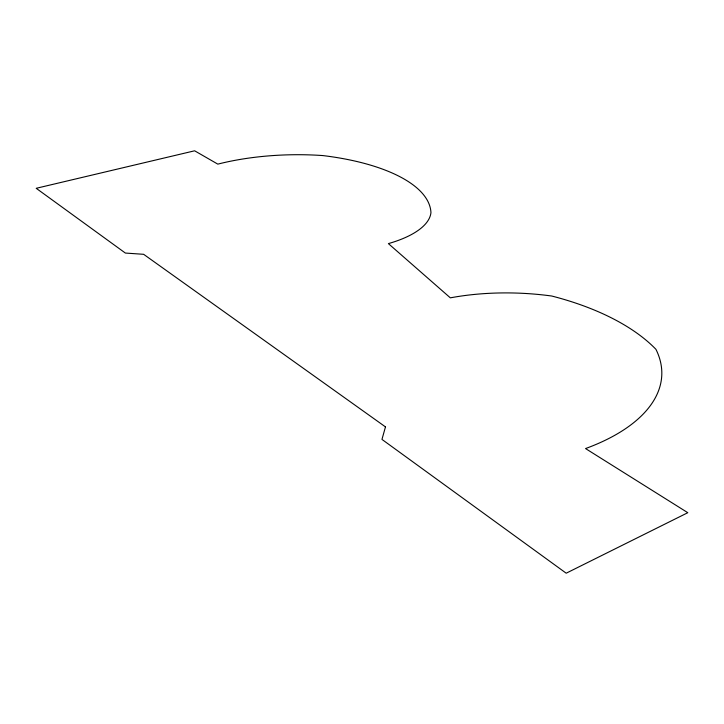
<?xml version="1.0" encoding="UTF-8"?>
<svg xmlns="http://www.w3.org/2000/svg" width="724" height="724" viewBox="0 0 724 724"><rect width="100%" height="100%" fill="white"/><g stroke="black" fill="none" stroke-linecap="round" stroke-linejoin="round"><path stroke-width="1.09" d="M385.476 426.898L381.964 439.405L566.195 573.2L687.8 512.701L585.544 448.563A204.919 99.333 1.9 0 0 655.917 349.303A217.227 108.401 2.1 0 0 551.76 296.026A165.199 80.337 3.4 0 0 450.337 297.845L388.39 243.608A100.754 39.458 -0.6 0 0 430.943 212.639A165 64.707 -1.6 0 0 322.895 155.579A141.424 54.97 -1.2 0 0 217.815 164.131L194.629 150.8L36.2 188.303L125.37 253.056L143.642 254.305L385.476 426.898"/></g></svg>
